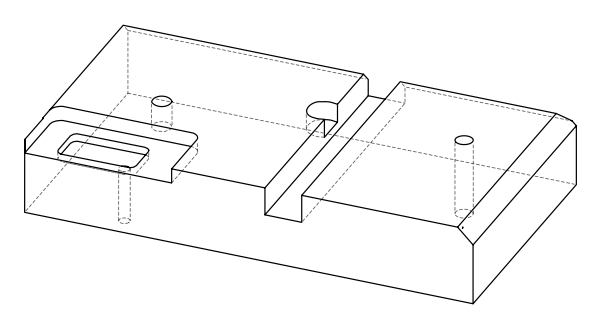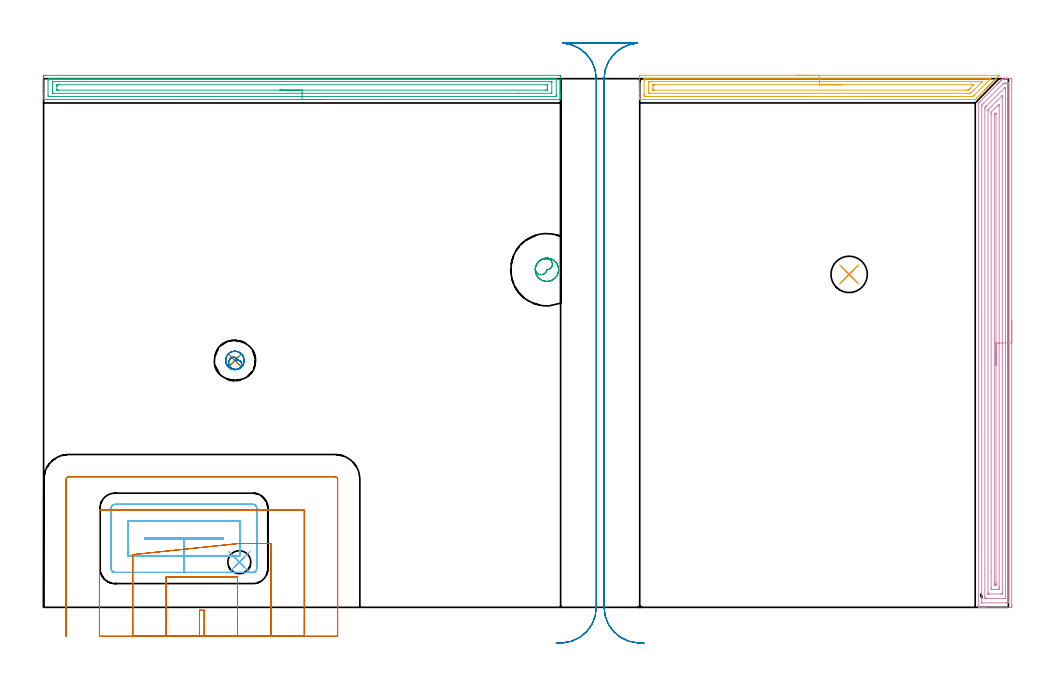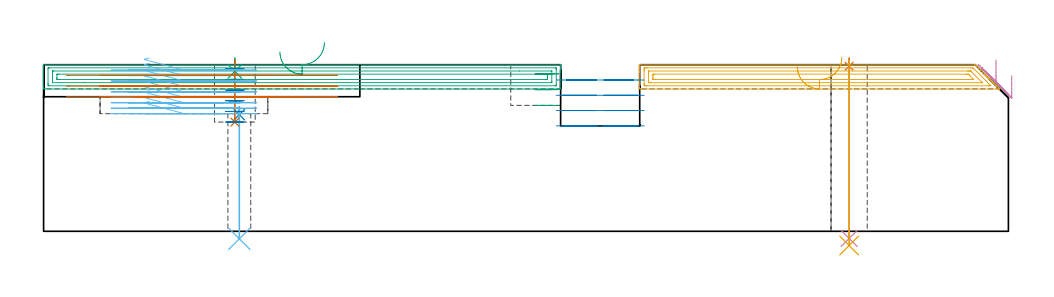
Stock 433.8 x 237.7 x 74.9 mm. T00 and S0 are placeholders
(PLAN: 15 operations, 10 tool changes, 47.9 min)
(1 SPOT_DRILL | STEP1HOLE | NXT0321_9005460120000 | 0.03 min | 4 mm3)
(2 SPOT_DRILL_1 | STEP1HOLE_1 | NXT0321_9005460120000 | 0.03 min | 2374 mm3)
(3 SPOT_DRILL_2 | STEP1POCKET | NXT0321_9005460120000 | 0.05 min | 182 mm3)
(4 DRILL_THROUGH_HOLE_INTO_CENTER | STEP1HOLE | NXT0301_065 | 0.32 min | 5167 mm3)
(5 DRILL_TO_ENLARGE_THROUGH_HOLE | STEP1HOLE | UGT0301_287 | 0.33 min | 10424 mm3)
(6 DRILL_THROUGH_HOLE_INTO_CENTER_1 | STEP1HOLE_1 | NXT0301_074 | 0.24 min | 4446 mm3)
(7 DRILL_BLIND_HOLE_INTO_CENTER | STEP1POCKET | NXT0301_128 | 0.11 min | 2606 mm3)
(8 MILL_ROUGH_BLIND_HOLE_CONTOUR | STEP1POCKET | NXT0201_013 | Spiral | 1.1 min | 3990 mm3)
(9 AREA_MILL | FG_CHAMFER_SURFACE | UGT0205_001 | 7.7 min | 14177 mm3)
(10 AREA_MILL_1 | FG_CHAMFER_SURFACE_1 | UGT0205_001 | 11.43 min | 26386 mm3)
(11 AREA_MILL_2 | FG_CHAMFER_SURFACE_2 | UGT0205_001 | 5.27 min | 9548 mm3)
(12 MILL_RECTANGULAR_POCKET | POCKET_RECTANGULAR_STRAIGHT | NXT0201_013 | Follow Part, ap 2.5, ae 75% | 8.15 min | 64118 mm3)
(13 MILL_SLOT | SLOT_PARTIAL_RECTANGULAR | UGT0201_136 | Follow Part, ap 5, ae 75% | 7.54 min | 96246 mm3)
(14 MILL_RECTANGULAR_SLOT | SLOT_RECTANGULAR | UGT0201_004 | Follow Part, ap 8, ae 75% | 4.94 min | 231441 mm3)
(15 MILL_BLIND_HOLE_FROM_SOLID_MATERIAL | STEP1POCKET_1 | UGT0201_105 | Spiral | 0.68 min | 11141 mm3)
(TOOL NXT0321_9005460120000 | NC Spot Drill, 142deg, 12mm, Carbide, Uncoated | D12 PA142 FL30 Z2)
(TOOL NXT0301_065 | Carbide Drill 9.4mm [860.1-0940-075A1-MM 2214] | D9.4 PA140 FL98 Z2)
(TOOL UGT0301_287 | Twist Drill 16.3 mm | D16.3 PA118 FL125 Z2)
(TOOL NXT0301_074 | Carbide Drill 10.3mm [860.1-1030-031A1-MM 2214] | D10.3 PA140 FL55 Z2)
(TOOL NXT0301_128 | Carbide Drill 12mm [861.1-1200-036A1-GP GC34] | D12 PA150 FL37.4 Z2)
(TOOL NXT0201_013 | ENDMILL 10mm | D10 FL30 Z4)
(TOOL UGT0205_001 | Chamfer Mill 20 x 3 x 45 deg. | D20 FL50 Z2)
(TOOL UGT0201_136 | Carbide End Mill 20.0 | D20 FL30 Z4)
(TOOL UGT0201_004 | End Mill 32 mm | D32 FL53 Z6)
(TOOL UGT0201_105 | End Mill 22 mm | D22 FL25 Z2)
(OP 1 SPOT_DRILL)
G17 G21 G94 G90
T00 M6
G54
G17 G0 G90 X362.2 Y149.7 S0 M3
G43 Z84.9 H0
G94 G81 G98 Z74.198 F250. R77.9
G80
M5
M2
(OP 2 SPOT_DRILL_1)
G17 G21 G94 G90
T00 M6
G54
G17 G0 G90 X88. Y20.3 S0 M3
G43 Z84.9 H0
G94 G81 G98 Z52.452 F250. R55.9
G80
M5
M2
(OP 3 SPOT_DRILL_2)
G17 G21 G94 G90
T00 M6
G54
G17 G0 G90 X86. Y111. S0 M3
G43 Z84.9 H0
G94 G81 G98 Z71.9 F250. R77.9
G80
M5
M2
(OP 4 DRILL_THROUGH_HOLE_INTO_CENTER)
G17 G21 G94 G90
T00 M6
G54
G17 G0 G90 X362.2 Y149.7 S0 M3
G43 Z84.9 H1
G94 G73 G98 Z-3.211 F250. Q8.679 R76.9
G80
M5
M2
(OP 5 DRILL_TO_ENLARGE_THROUGH_HOLE)
G17 G21 G94 G90
T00 M6
G54
G17 G0 G90 X362.2 Y149.7 S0 M3
G43 Z84.9 H0
G94 G73 G98 Z-6.397 F250. Q16.259 R76.9
G80
M5
M2
(OP 6 DRILL_THROUGH_HOLE_INTO_CENTER_1)
G17 G21 G94 G90
T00 M6
G54
G17 G0 G90 X88. Y20.3 S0 M3
G43 Z84.9 H1
G94 G73 G98 Z-3.374 F250. Q9.379 R54.9
G80
M5
M2
(OP 7 DRILL_BLIND_HOLE_INTO_CENTER)
G17 G21 G94 G90
T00 M6
G54
G17 G0 G90 X86. Y111. S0 M3
G43 Z84.9 H1
G94 G81 G98 Z49.1 F250. R76.9
G80
M5
M2
(OP 8 MILL_ROUGH_BLIND_HOLE_CONTOUR)
G17 G21 G94 G90
T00 M6
G54
G17 G0 G90 X86. Y111. S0 M3
G43 Z84.9 H0
Z73.1
G94 G3 X86.328 Y112.201 R0.645 F250.
X84.214 Y112.056 R1.871
X83.784 Y108.194 R2.736
X87.999 Y107.363 R3.345
X89.637 Y112.999 R4.15
X87.999 Y107.363 R-4.15
X88.818 Y110.181 R2.075
X86. Y111. R2.075
G0 Z68.3
G3 X86.328 Y112.201 R0.645
X84.214 Y112.056 R1.871
X83.784 Y108.194 R2.736
X87.999 Y107.363 R3.345
X89.637 Y112.999 R4.15
X87.999 Y107.363 R-4.15
X88.818 Y110.181 R2.075
X86. Y111. R2.075
G0 Z63.5
G3 X86.328 Y112.201 R0.645
X84.214 Y112.056 R1.871
X83.784 Y108.194 R2.736
X87.999 Y107.363 R3.345
X89.637 Y112.999 R4.15
X87.999 Y107.363 R-4.15
X88.818 Y110.181 R2.075
X86. Y111. R2.075
G0 Z58.7
G3 X86.328 Y112.201 R0.645
X84.214 Y112.056 R1.871
X83.784 Y108.194 R2.736
X87.999 Y107.363 R3.345
X89.637 Y112.999 R4.15
X87.999 Y107.363 R-4.15
X88.818 Y110.181 R2.075
X86. Y111. R2.075
G0 Z53.9
G3 X86.328 Y112.201 R0.645
X84.214 Y112.056 R1.871
X83.784 Y108.194 R2.736
X87.999 Y107.363 R3.345
X89.637 Y112.999 R4.15
X87.999 Y107.363 R-4.15
X88.818 Y110.181 R2.075
X86. Y111. R2.075
G0 Z49.1
G3 X86.328 Y112.201 R0.645
X84.214 Y112.056 R1.871
X83.784 Y108.194 R2.736
X87.999 Y107.363 R3.345
X89.637 Y112.999 R4.15
X87.999 Y107.363 R-4.15
X88.818 Y110.181 R2.075
X86. Y111. R2.075
G0 Z84.9
M5
M2
(OP 9 AREA_MILL)
G17 G21 G94 G90
T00 M6
G54
G17 G0 G90 X126.25 Y228.3 S1061 M3
G43 Z84.9 H0
G94 G1 X126.212 Z84.028 F250.
X126.098 Z83.163
X125.909 Z82.312
X125.647 Z81.48
X125.313 Z80.674
X124.91 Z79.9
X124.442 Z79.164
X123.91 Z78.472
X123.321 Z77.829
X122.678 Z77.239
X121.986 Z76.708
X121.25 Z76.24
X120.476 Z75.837
X119.67 Z75.503
X118.838 Z75.241
X117.986 Z75.052
X117.122 Z74.938
X116.25 Z74.9
X0.166
X0.01 Y228.303 Z74.888
X0.007 Y228.341 Z74.851
X0. Y228.716 Z74.483
Y229.087 Z74.112
Y229.749 Z73.446
Y230.968 Z72.228
Y231.527 Z71.667
Y238.361 Z64.836
X0.002 Y238.64 Z64.557
X0.008 Y239.192 Z64.006
X0.057 Y239.194 Z64.004
X0.612 Y239.2 Z64.
X231.888
X232.222 Y239.197 Z64.002
X232.49 Y239.192 Z64.006
X232.5 Y238.92 Z64.278
Y231.527 Z71.667
Y230.968 Z72.228
Y230.638 Z72.558
Y230.079 Z73.117
Y229.749 Z73.446
Y229.087 Z74.112
Y228.716 Z74.483
Y228.343 Z74.848
X232.491 Y228.303 Z74.888
X232.334 Y228.3 Z74.9
X116.25
Y229.714 Z73.486
X2.432 Y229.715 Z73.485
X2.398 Y229.716 Z73.484
X2.01 Y229.749 Z73.451
X2.001 Y230.144 Z73.056
X2. Y236.862 Z66.338
X2.001 Y237.258 Z65.942
X2.01 Y237.751 Z65.449
X2.366 Y237.784 Z65.416
X2.398 Y237.785 Z65.415
X230.068
X230.102 Y237.784 Z65.416
X230.49 Y237.751 Z65.449
X230.499 Y237.356 Z65.844
X230.5 Y230.638 Z72.562
X230.499 Y230.242 Z72.958
X230.49 Y229.749 Z73.451
X230.134 Y229.716 Z73.484
X230.102 Y229.715 Z73.485
X116.25 Y229.714 Z73.486
Y231.128 Z72.072
X4.585 Y231.129 Z72.071
X4.184 Y231.13 Z72.07
X4.051 Y231.132 Z72.068
X4.012 Y231.135 Z72.065
X4.006 Y231.221 Z71.979
X4.002 Y231.344 Z71.856
X4. Y231.527 Z71.673
Y231.711 Z71.489
X4.001 Y236.155 Z67.045
X4.01 Y236.339 Z66.861
X4.018 Y236.365 Z66.835
X4.035 Y236.368 Z66.832
X4.084 Y236.371 Z66.829
X18.518 Y236.372 Z66.828
X227.915 Y236.371 Z66.829
X228.316 Y236.37 Z66.83
X228.449 Y236.368 Z66.832
X228.488 Y236.365 Z66.835
X228.494 Y236.279 Z66.921
X228.498 Y236.156 Z67.044
X228.5 Y235.973 Z67.227
Y235.789 Z67.411
X228.499 Y231.345 Z71.855
X228.49 Y231.161 Z72.039
X228.482 Y231.135 Z72.065
X228.465 Y231.132 Z72.068
X228.416 Y231.129 Z72.071
X213.876 Y231.128 Z72.072
X116.25
Y232.543 Z70.657
X6.736
X6.074 Y232.55 Z70.65
X6.01 Y232.562 Z70.639
X6.005 Y232.659 Z70.541
X6.002 Y232.864 Z70.336
X6. Y234.195 Z69.005
X6.002 Y234.624 Z68.576
X6.005 Y234.839 Z68.361
X6.01 Y234.941 Z68.259
X6.104 Y234.951 Z68.249
X6.863 Y234.957 Z68.243
X6.99
X225.764
X226.426 Y234.95 Z68.25
X226.49 Y234.938 Z68.262
X226.495 Y234.841 Z68.359
X226.498 Y234.636 Z68.564
X226.5 Y234.224 Z68.976
Y233.335 Z69.865
X226.498 Y232.876 Z70.324
X226.495 Y232.661 Z70.539
X226.49 Y232.559 Z70.641
X226.396 Y232.549 Z70.651
X225.637 Y232.543 Z70.657
X225.51
X116.25
X115.378 Z70.695
X114.514 Z70.809
X113.662 Z70.998
X112.83 Z71.26
X112.024 Z71.594
X111.25 Z71.997
X110.514 Z72.466
X109.822 Z72.997
X109.179 Z73.586
X108.59 Z74.229
X108.058 Z74.922
X107.59 Z75.657
X107.187 Z76.431
X106.853 Z77.237
X106.591 Z78.069
X106.402 Z78.921
X106.288 Z79.786
X106.25 Z80.657
G0 Z84.9
M5
M2
(OP 10 AREA_MILL_1)
G17 G21 G94 G90
T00 M6
G54
G17 G0 G90 X435.3 Y128.85 S1061 M3
G43 Z84.9 H0
Z70.
G94 G1 Y128.812 Z69.128 F250.
Y128.698 Z68.264
Y128.509 Z67.412
Y128.247 Z66.58
Y127.913 Z65.774
Y127.51 Z65.
Y127.042 Z64.264
Y126.51 Z63.572
Y125.921 Z62.929
Y125.278 Z62.34
Y124.586 Z61.809
Y123.85 Z61.34
Y123.076 Z60.937
Y122.27 Z60.603
Y121.438 Z60.341
Y120.587 Z60.152
Y119.722 Z60.038
Y118.85 Z60.
Y1.073
X435.299 Y0.605 Z60.001
X435.296 Y0.185 Z60.003
X435.292 Y0.01 Z60.005
X434.882 Y0.005 Z60.415
X434.286 Y0. Z61.011
X423.455 Z71.839
X422.888 Z72.408
X422.576 Z72.72
X422.009 Z73.287
X421.697 Z73.598
X420.696 Y0.001 Z74.603
X420.406 Y0.01 Z74.893
X420.4 Y0.159 Z74.9
Y226.386
X420.398 Y226.794 Z74.883
X420.534 Y226.937 Z74.76
X420.878 Y227.279 Z74.421
X428.729 Y235.131 Z66.567
X429.058 Y235.459 Z66.241
X429.289 Y235.689 Z66.011
X429.504 Y235.905 Z65.794
X429.608 Y236.01 Z65.688
X430.048 Y236.448 Z65.252
X430.487 Y236.889 Z64.809
X430.695 Y237.095 Z64.605
X430.741 Y237.141 Z64.559
X431.29 Y237.69 Z64.008
X431.303 Y237.699 Z63.995
X431.366 Y237.7 Z63.933
X431.483 Z63.817
X432.499 Z62.8
X433.124 Z62.171
X434.316 Z60.981
X434.882 Y237.695 Z60.412
X435.291 Y237.69 Z60.004
X435.295 Y237.514 Z60.002
X435.299 Y237.095 Z60.001
X435.3 Y236.671 Z60.
Y233.505
Y118.85
X433.886 Z61.414
X433.885 Y2.51 Z61.415
X433.884 Y2.39 Z61.416
X433.879 Y2.013 Z61.421
X433.505 Y2.004 Z61.795
X433.124 Y2.001 Z62.176
X432.629 Y2. Z62.671
X421.894 Y2.001 Z73.406
X421.866 Y2.003 Z73.434
X421.837 Y2.008 Z73.463
X421.821 Y2.013 Z73.479
X421.82 Y2.034 Z73.48
X421.815 Y2.269 Z73.485
X421.814 Y6.621 Z73.486
Y225.374
X421.815 Y225.494 Z73.485
X421.819 Y225.687 Z73.481
X421.821 Y225.733 Z73.479
X421.834 Y225.772 Z73.466
X421.894 Y225.836 Z73.406
X422.065 Y226.012 Z73.235
X422.436 Y226.386 Z72.864
X431.362 Y235.312 Z63.938
X431.661 Y235.603 Z63.639
X431.745 Y235.683 Z63.555
X431.869 Y235.693 Z63.431
X432.245 Y235.697 Z63.055
X432.741 Y235.7 Z62.559
X433.124 Z62.176
X433.62 Z61.68
X433.806 Y235.699 Z61.494
X433.834 Y235.697 Z61.466
X433.863 Y235.692 Z61.437
X433.879 Y235.687 Z61.421
X433.88 Y235.666 Z61.42
X433.885 Y235.431 Z61.415
X433.886 Y230.922 Z61.414
Y118.85
X432.472 Z62.828
X432.471 Y4.837 Z62.829
X432.469 Y4.175 Z62.831
X432.467 Y4.06 Z62.833
X432.465 Y4.012 Z62.835
X432.412 Y4.005 Z62.888
X432.245 Y4.003 Z63.055
X431.538 Y4. Z63.762
X423.626 Z71.674
X423.455 Y4.003 Z71.845
X423.283 Y4.008 Z72.017
X423.24 Y4.01 Z72.06
X423.235 Y4.039 Z72.065
X423.232 Y4.098 Z72.068
X423.23 Y4.175 Z72.07
X423.229 Y4.404 Z72.071
X423.228 Y5.067 Z72.072
X423.229 Y223.938 Z72.071
X423.234 Y224.601 Z72.066
X423.235 Y224.712 Z72.065
X423.285 Y224.774 Z72.015
X423.455 Y224.951 Z71.845
X423.722 Y225.222 Z71.578
X423.993 Y225.494 Z71.307
X432.025 Y233.525 Z63.275
X432.138 Y233.635 Z63.162
X432.175 Y233.667 Z63.125
X432.204 Y233.69 Z63.096
X432.245 Y233.692 Z63.055
X432.417 Z62.883
X432.46 Y233.69 Z62.84
X432.465 Y233.661 Z62.835
X432.468 Y233.602 Z62.832
X432.47 Y233.525 Z62.83
X432.471 Y233.296 Z62.829
X432.472 Y232.633 Z62.828
Y118.85
X431.057 Z64.243
Y6.852
X431.055 Y6.275 Z64.245
X431.052 Y6.08 Z64.248
X431.051 Y6.018 Z64.249
X431.011 Y6.01 Z64.289
X430.907 Y6.007 Z64.393
X430.487 Y6. Z64.813
X425.173 Z70.127
X424.791 Y6.004 Z70.509
X424.696 Y6.007 Z70.604
X424.654 Y6.01 Z70.646
X424.65 Y6.039 Z70.65
X424.647 Y6.126 Z70.653
X424.643 Y6.538 Z70.657
Y223.395
X424.644 Y223.552 Z70.656
X424.647 Y223.63 Z70.653
X424.65 Y223.667 Z70.65
X424.665 Y223.709 Z70.635
X425.38 Y224.431 Z69.92
X430.973 Y230.023 Z64.327
X430.997 Y230.045 Z64.303
X431.034 Y230.073 Z64.266
X431.051 Y230.081 Z64.249
X431.053 Y230.058 Z64.247
X431.055 Y229.956 Z64.245
X431.057 Y229.707 Z64.243
Y229.377
Y118.85
X429.643 Z65.657
Y9.529
X429.642 Y8.637 Z65.658
X429.641 Y8.603 Z65.659
X429.608 Y8.01 Z65.692
X429.353 Y8.003 Z65.947
X428.729 Y8.001 Z66.571
X428.477 Y8. Z66.823
X426.718 Y8.001 Z68.582
X426.092 Y8.01 Z69.208
X426.059 Y8.637 Z69.241
X426.058 Y8.671 Z69.242
X426.057 Y16.139 Z69.243
X426.058 Y221.924 Z69.242
Y221.958
X426.092 Y222.682 Z69.208
X426.155 Y222.752 Z69.145
X426.216 Y222.816 Z69.084
X428.892 Y225.494 Z66.408
X429.255 Y225.852 Z66.045
X429.608 Y226.198 Z65.692
X429.641 Y225.494 Z65.659
X429.642 Y225.459 Z65.658
X429.643 Y118.85 Z65.657
X428.229 Z67.071
Y10.929
X428.228 Y10.422 Z67.072
X428.225 Y10.041 Z67.075
X428.222 Y10.018 Z67.078
X428.211 Y10.01 Z67.089
X428.161 Y10.005 Z67.139
X428.058 Y10.001 Z67.242
X427.601 Z67.699
X427.527 Y10.005 Z67.773
X427.486 Y10.01 Z67.814
X427.478 Y10.018 Z67.822
X427.476 Y10.038 Z67.824
X427.472 Y10.422 Z67.828
X427.471 Y10.806 Z67.829
Y11.314
Y221.032
X427.472 Y221.415 Z67.828
X427.475 Y221.543 Z67.825
X427.478 Y221.602 Z67.822
X427.507 Y221.647 Z67.793
X427.772 Y221.924 Z67.528
X427.812 Y221.962 Z67.488
X427.85 Y221.995 Z67.45
X428.222 Y222.292 Z67.078
X428.226 Y221.924 Z67.074
X428.228 Y221.54 Z67.072
X428.229 Y118.85 Z67.071
Y117.978 Z67.109
Y117.114 Z67.223
Y116.262 Z67.412
Y115.43 Z67.674
Y114.624 Z68.008
Y113.85 Z68.411
Y113.114 Z68.88
Y112.422 Z69.411
Y111.779 Z70.
Y111.19 Z70.643
Y110.658 Z71.335
Y110.19 Z72.071
Y109.787 Z72.845
Y109.453 Z73.651
Y109.191 Z74.483
Y109.002 Z75.335
Y108.888 Z76.2
Y108.85 Z77.071
G0 Z84.9
M5
M2
(OP 11 AREA_MILL_2)
G17 G21 G94 G90
T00 M6
G54
G17 G0 G90 X338.9 Y239.2 S1061 M3
G43 Z84.9 H0
Z74.
G94 G1 X338.938 Z73.128 F250.
X339.052 Z72.263
X339.241 Z71.412
X339.503 Z70.58
X339.837 Z69.774
X340.24 Z69.
X340.708 Z68.264
X341.24 Z67.572
X341.829 Z66.929
X342.472 Z66.34
X343.164 Z65.808
X343.9 Z65.34
X344.674 Z64.937
X345.48 Z64.603
X346.312 Z64.341
X347.164 Z64.152
X348.028 Z64.038
X348.9 Z64.
X429.572
X429.793 Y239.197
X429.794 Z64.001
X429.793 Y239.192 Z64.006
X429.366 Y238.766 Z64.433
X429.242 Y238.64 Z64.557
X428.693 Y238.092 Z65.107
X428.649 Y238.048 Z65.149
X428.603 Y238.003 Z65.196
X428.397 Y237.797 Z65.402
X428.353 Y237.751 Z65.446
X428.306 Y237.705 Z65.494
X428.102 Y237.502 Z65.697
X428.056 Y237.455 Z65.742
X428.008 Y237.408 Z65.791
X427.807 Y237.206 Z65.993
X427.76 Y237.159 Z66.039
X427.711 Y237.111 Z66.088
X427.511 Y236.911 Z66.288
X427.463 Y236.862 Z66.335
X427.414 Y236.813 Z66.386
X427.216 Y236.615 Z66.584
X427.167 Y236.566 Z66.631
X427.116 Y236.516 Z66.683
X426.92 Y236.32 Z66.879
X426.871 Y236.269 Z66.928
X426.819 Y236.218 Z66.981
X426.625 Y236.025 Z67.174
X426.574 Y235.973 Z67.224
X426.521 Y235.921 Z67.278
X426.33 Y235.729 Z67.47
X426.278 Y235.677 Z67.52
X426.224 Y235.624 Z67.575
X426.034 Y235.434 Z67.765
X425.982 Y235.38 Z67.817
X425.927 Y235.326 Z67.873
X425.739 Y235.138 Z68.061
X425.685 Y235.084 Z68.113
X425.629 Y235.029 Z68.17
X425.443 Y234.843 Z68.356
X425.389 Y234.787 Z68.409
X425.332 Y234.731 Z68.468
X425.148 Y234.548 Z68.651
X425.092 Y234.491 Z68.706
X425.034 Y234.434 Z68.765
X424.853 Y234.252 Z68.947
X424.796 Y234.195 Z69.002
X424.737 Y234.137 Z69.062
X424.557 Y233.957 Z69.242
X424.5 Y233.898 Z69.298
X424.44 Y233.839 Z69.36
X424.262 Y233.661 Z69.538
X424.203 Y233.602 Z69.595
X424.142 Y233.542 Z69.657
X423.966 Y233.366 Z69.833
X423.907 Y233.305 Z69.891
X423.845 Y233.244 Z69.955
X423.671 Y233.071 Z70.128
X423.611 Y233.009 Z70.188
X423.547 Y232.947 Z70.252
X423.376 Y232.775 Z70.424
X423.314 Y232.713 Z70.484
X423.25 Y232.65 Z70.549
X423.08 Y232.48 Z70.719
X423.018 Y232.416 Z70.78
X422.324 Y231.724 Z71.476
X422.129 Y231.527 Z71.669
X421.444 Y230.844 Z72.356
X421.24 Y230.638 Z72.558
X420.564 Y229.964 Z73.236
X420.35 Y229.749 Z73.448
X419.684 Y229.084 Z74.116
X419.461 Y228.86 Z74.337
X418.994 Y228.394 Z74.804
X418.902 Y228.306 Z74.892
X418.492 Y228.3 Z74.9
X268.156
X268.01 Y228.303 Z74.888
X268.006 Y228.338 Z74.853
X268. Y228.691 Z74.508
Y229.127 Z74.072
Y229.749 Z73.446
Y230.948 Z72.248
Y231.527 Z71.667
Y238.64 Z64.557
X268.002 Y238.932 Z64.266
X268.01 Y239.192 Z64.006
X268.27 Y239.199 Z63.999
X348.9 Y239.2 Z64.
Y237.786 Z65.414
X424.702
X425.596 Y237.784 Z65.416
X425.629 Y237.782 Z65.418
X425.889 Y237.751 Z65.449
X425.763 Y237.618 Z65.582
X425.629 Y237.479 Z65.721
X418.492 Y230.341 Z72.859
X418.193 Y230.047 Z73.153
X417.887 Y229.749 Z73.451
X417.631 Y229.717 Z73.483
X417.599 Y229.716 Z73.484
X416.742 Y229.714 Z73.486
X271.313
X270.42 Y229.715 Z73.485
X270.386 Y229.717 Z73.483
X270.01 Y229.749 Z73.451
X270.002 Y230.132 Z73.068
X270. Y230.638 Z72.562
Y231.023 Z72.177
Y236.862 Z66.338
X270.002 Y237.246 Z65.954
X270.01 Y237.751 Z65.449
X270.354 Y237.783 Z65.417
X270.386 Y237.785 Z65.415
X271.244 Y237.786 Z65.414
X348.9
Y236.372 Z66.828
X421.661 Y236.371 Z66.829
X421.815 Y236.369 Z66.831
X422.06 Y236.364 Z66.836
X422.061
X422.06 Y236.361 Z66.839
X417.226 Y231.527 Z71.673
X416.964 Y231.271 Z71.929
X416.874 Y231.185 Z72.015
X416.803 Y231.135 Z72.065
X416.707 Y231.134 Z72.066
X416.214 Y231.13 Z72.07
X415.815 Y231.129 Z72.071
X415.323 Y231.128 Z72.072
X272.171 Y231.129 Z72.071
X272.038 Y231.13 Z72.07
X272.016 Y231.132 Z72.068
X272.011 Y231.134 Z72.066
X272.008 Y231.153 Z72.047
X272.003 Y231.244 Z71.956
X272.001 Y231.357 Z71.843
X272. Y231.527 Z71.673
X272.001 Y236.142 Z67.058
X272.007 Y236.313 Z66.887
X272.01 Y236.358 Z66.842
X272.024 Y236.365 Z66.835
X272.071 Y236.367 Z66.833
X272.171 Y236.37 Z66.83
X272.663 Y236.371 Z66.829
X273.063 Y236.372 Z66.828
X348.9
Y234.957 Z68.243
X417.727
X418.161 Y234.951 Z68.249
X418.186 Y234.95 Z68.25
X418.181 Y234.941 Z68.259
X418.149 Y234.903 Z68.297
X418.097 Y234.847 Z68.353
X416.557 Y233.305 Z69.895
X416.185 Y232.937 Z70.263
X415.815 Y232.573 Z70.627
X415.779 Y232.549 Z70.651
X415.751 Y232.547 Z70.653
X415.686 Y232.545 Z70.655
X414.923 Y232.543 Z70.657
X414.796
X274.72
X274.061 Y232.546 Z70.654
X274.024 Y232.548 Z70.652
X274.01 Y232.55 Z70.65
X274.008 Y232.569 Z70.631
X274.003 Y232.668 Z70.532
X274.001 Y232.865 Z70.335
X274. Y233.261 Z69.939
Y234.15 Z69.05
X274.001 Y234.617 Z68.583
X274.005 Y234.828 Z68.372
X274.01 Y234.933 Z68.267
X274.012 Y234.951 Z68.249
X274.032 Y234.953 Z68.247
X274.084 Y234.955 Z68.245
X274.847 Y234.957 Z68.243
X274.974
X348.9
X349.772 Z68.281
X350.636 Z68.395
X351.488 Z68.583
X352.32 Z68.846
X353.126 Z69.18
X353.9 Z69.582
X354.636 Z70.051
X355.328 Z70.582
X355.971 Z71.172
X356.56 Z71.815
X357.092 Z72.507
X357.56 Z73.243
X357.963 Z74.016
X358.297 Z74.822
X358.559 Z75.654
X358.748 Z76.506
X358.862 Z77.371
X358.9 Z78.243
G0 Z84.9
M5
M2
(OP 12 MILL_RECTANGULAR_POCKET)
G17 G21 G94 G90
T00 M6
G54
G17 G0 G90 X47.419 Y31.3 S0 M3
G43 Z84.9 H0
Z77.9
G94 G1 X45.4 Z77.359 F250.
Y30.7 Z77.198
X63.1 Z72.455
X80.8 F500.
Y31.3
X45.4
Y30.7
X63.1
Y23.2
X88.3
Y38.8
X37.9
Y23.2
X63.1
Y15.7
X94.2
G3 X95.8 Y17.3 R1.6
G1 Y44.7
G3 X94.2 Y46.3 R1.6
G1 X32.
G3 X30.4 Y44.7 R1.6
G1 Y17.3
G3 X32. Y15.7 R1.6
G1 X63.1
X64.1
G0 X47.419 Y31.3 Z75.455
G1 X45.4 Z74.915 F250.
Y30.7 Z74.754
X63.1 Z70.011
X80.8 F500.
Y31.3
X45.4
Y30.7
X63.1
Y23.2
X88.3
Y38.8
X37.9
Y23.2
X63.1
Y15.7
X94.2
G3 X95.8 Y17.3 R1.6
G1 Y44.7
G3 X94.2 Y46.3 R1.6
G1 X32.
G3 X30.4 Y44.7 R1.6
G1 Y17.3
G3 X32. Y15.7 R1.6
G1 X63.1
X64.1
G0 X47.419 Y31.3 Z73.011
G1 X45.4 Z72.47 F250.
Y30.7 Z72.309
X63.1 Z67.567
X80.8 F500.
Y31.3
X45.4
Y30.7
X63.1
Y23.2
X88.3
Y38.8
X37.9
Y23.2
X63.1
Y15.7
X94.2
G3 X95.8 Y17.3 R1.6
G1 Y44.7
G3 X94.2 Y46.3 R1.6
G1 X32.
G3 X30.4 Y44.7 R1.6
G1 Y17.3
G3 X32. Y15.7 R1.6
G1 X63.1
X64.1
G0 X47.419 Y31.3 Z70.567
G1 X45.4 Z70.026 F250.
Y30.7 Z69.865
X63.1 Z65.122
X80.8 F500.
Y31.3
X45.4
Y30.7
X63.1
Y23.2
X88.3
Y38.8
X37.9
Y23.2
X63.1
Y15.7
X94.2
G3 X95.8 Y17.3 R1.6
G1 Y44.7
G3 X94.2 Y46.3 R1.6
G1 X32.
G3 X30.4 Y44.7 R1.6
G1 Y17.3
G3 X32. Y15.7 R1.6
G1 X63.1
X64.1
G0 X47.419 Y31.3 Z68.122
G1 X45.4 Z67.581 F250.
Y30.7 Z67.42
X63.1 Z62.678
X80.8 F500.
Y31.3
X45.4
Y30.7
X63.1
Y23.2
X88.3
Y38.8
X37.9
Y23.2
X63.1
Y15.7
X94.2
G3 X95.8 Y17.3 R1.6
G1 Y44.7
G3 X94.2 Y46.3 R1.6
G1 X32.
G3 X30.4 Y44.7 R1.6
G1 Y17.3
G3 X32. Y15.7 R1.6
G1 X63.1
X64.1
G0 X47.419 Y31.3 Z65.678
G1 X45.4 Z65.137 F250.
Y30.7 Z64.976
X63.1 Z60.233
X80.8 F500.
Y31.3
X45.4
Y30.7
X63.1
Y23.2
X88.3
Y38.8
X37.9
Y23.2
X63.1
Y15.7
X94.2
G3 X95.8 Y17.3 R1.6
G1 Y44.7
G3 X94.2 Y46.3 R1.6
G1 X32.
G3 X30.4 Y44.7 R1.6
G1 Y17.3
G3 X32. Y15.7 R1.6
G1 X63.1
X64.1
G0 X47.419 Y31.3 Z63.233
G1 X45.4 Z62.692 F250.
Y30.7 Z62.532
X63.1 Z57.789
X80.8 F500.
Y31.3
X45.4
Y30.7
X63.1
Y23.2
X88.3
Y38.8
X37.9
Y23.2
X63.1
Y15.7
X94.2
G3 X95.8 Y17.3 R1.6
G1 Y44.7
G3 X94.2 Y46.3 R1.6
G1 X32.
G3 X30.4 Y44.7 R1.6
G1 Y17.3
G3 X32. Y15.7 R1.6
G1 X63.1
X64.1
G0 X47.419 Y31.3 Z60.789
G1 X45.4 Z60.248 F250.
Y30.7 Z60.087
X63.1 Z55.344
X80.8 F500.
Y31.3
X45.4
Y30.7
X63.1
Y23.2
X88.3
Y38.8
X37.9
Y23.2
X63.1
Y15.7
X94.2
G3 X95.8 Y17.3 R1.6
G1 Y44.7
G3 X94.2 Y46.3 R1.6
G1 X32.
G3 X30.4 Y44.7 R1.6
G1 Y17.3
G3 X32. Y15.7 R1.6
G1 X63.1
X64.1
G0 X47.419 Y31.3 Z58.344
G1 X45.4 Z57.803 F250.
Y30.7 Z57.643
X63.1 Z52.9
X80.8 F500.
Y31.3
X45.4
Y30.7
X63.1
Y23.2
X88.3
Y38.8
X37.9
Y23.2
X63.1
Y15.7
X94.2
G3 X95.8 Y17.3 R1.6
G1 Y44.7
G3 X94.2 Y46.3 R1.6
G1 X32.
G3 X30.4 Y44.7 R1.6
G1 Y17.3
G3 X32. Y15.7 R1.6
G1 X63.1
X64.1
G0 Z84.9
M5
M2
(OP 13 MILL_SLOT)
G17 G21 G94 G90
T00 M6
G54
G17 G0 G90 X72.2 Y-13. S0 M3
G43 Z84.9 H0
Z70.1
G94 G1 Y-10. F250.
Y-1.3 F500.
X70.1
Y-10.
Y-13. F250.
X87.2
Y-10.
Y13.7 F500.
X55.1
Y-10.
Y-13. F250.
X102.2
Y-10.
Y28.7 F500.
X90.8
X87.8 F250.
X40.1 Y23.7 F500.
Y20.7 F250.
Y-10. F500.
Y-13. F250.
X117.2
Y-10.
Y43.7 F500.
X25.1
Y-10.
Y-13. F250.
X132.2
Y-10.
Y57.5 F500.
G3 X131. Y58.7 R1.2
G1 X11.3
G3 X10.1 Y57.5 R1.2
G1 Y-10.
Y-13. F250.
G0 X72.2 Z65.3
G1 Y-10.
Y-1.3 F500.
X70.1
Y-10.
Y-13. F250.
X87.2
Y-10.
Y13.7 F500.
X55.1
Y-10.
Y-13. F250.
X102.2
Y-10.
Y28.7 F500.
X90.8
X87.8 F250.
X40.1 Y23.7 F500.
Y20.7 F250.
Y-10. F500.
Y-13. F250.
X117.2
Y-10.
Y43.7 F500.
X25.1
Y-10.
Y-13. F250.
X132.2
Y-10.
Y57.5 F500.
G3 X131. Y58.7 R1.2
G1 X11.3
G3 X10.1 Y57.5 R1.2
G1 Y-10.
Y-13. F250.
G0 X72.2 Z60.5
G1 Y-10.
Y-1.3 F500.
X70.1
Y-10.
Y-13. F250.
X87.2
Y-10.
Y13.7 F500.
X55.1
Y-10.
Y-13. F250.
X102.2
Y-10.
Y28.7 F500.
X90.8
X87.8 F250.
X40.1 Y23.7 F500.
Y20.7 F250.
Y-10. F500.
Y-13. F250.
X117.2
Y-10.
Y43.7 F500.
X25.1
Y-10.
Y-13. F250.
X132.2
Y-10.
Y57.5 F500.
G3 X131. Y58.7 R1.2
G1 X11.3
G3 X10.1 Y57.5 R1.2
G1 Y-10.
Y-13. F250.
G0 Z84.9
M5
M2
(OP 14 MILL_RECTANGULAR_SLOT)
G17 G21 G94 G90
T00 M6
G54
G17 G0 G90 X270.015 Y-16.154 S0 M3
G43 Z84.9 H0
Z68.025
G94 G1 X267.021 Y-15.97 F250.
G2 X252. Y0. R16. F500.
G1 Y237.7
G2 X265.236 Y253.459 R16.
G1 X265.241 Y253.489
G3 X262.651 Y253.7 R16.
G1 X237.811
G3 X235.241 Y253.492 R16.
G1 X235.246 Y253.463
G2 X248.5 Y237.7 R16.
G1 Y0.
G2 X233.479 Y-15.97 R16.
G1 X230.485 Y-16.154 F250.
G0 X270.015 Z61.15
G1 X267.021 Y-15.97
G2 X252. Y0. R16. F500.
G1 Y237.7
G2 X267.021 Y253.67 R16.
G1 Y253.7
X233.479
Y253.67
G2 X248.5 Y237.7 R16.
G1 Y0.
G2 X233.479 Y-15.97 R16.
G1 X230.485 Y-16.154 F250.
G0 X270.015 Z54.275
G1 X267.021 Y-15.97
G2 X252. Y0. R16. F500.
G1 Y237.7
G2 X267.021 Y253.67 R16.
G1 Y253.7
X233.479
Y253.67
G2 X248.5 Y237.7 R16.
G1 Y0.
G2 X233.479 Y-15.97 R16.
G1 X230.485 Y-16.154 F250.
G0 X270.015 Z47.4
G1 X267.021 Y-15.97
G2 X252. Y0. R16. F500.
G1 Y237.7
G2 X267.021 Y253.67 R16.
G1 Y253.7
X233.479
Y253.67
G2 X248.5 Y237.7 R16.
G1 Y0.
G2 X233.479 Y-15.97 R16.
G1 X230.485 Y-16.154 F250.
G0 Z84.9
M5
M2
(OP 15 MILL_BLIND_HOLE_FROM_SOLID_MATERIAL)
G17 G21 G94 G90
T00 M6
G54
G17 G0 G90 X226.3 Y151.8 S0 M3
G43 Z84.9 H0
Z70.8
G94 G3 X226.65 Y156.7 R2.462 F250.
X221.103 Y152.547 R4.9
X225.553 Y146.603 R5.25
X221.103 Y152.547 R-5.25
X223.328 Y149.575 R2.625
X226.3 Y151.8 R2.625
G0 Z63.7
G3 X226.65 Y156.7 R2.462
X221.103 Y152.547 R4.9
X225.553 Y146.603 R5.25
X221.103 Y152.547 R-5.25
X223.328 Y149.575 R2.625
X226.3 Y151.8 R2.625
G0 Z56.6
G3 X226.65 Y156.7 R2.462
X221.103 Y152.547 R4.9
X225.553 Y146.603 R5.25
X221.103 Y152.547 R-5.25
X223.328 Y149.575 R2.625
X226.3 Y151.8 R2.625
G0 Z84.9
M5
M2
